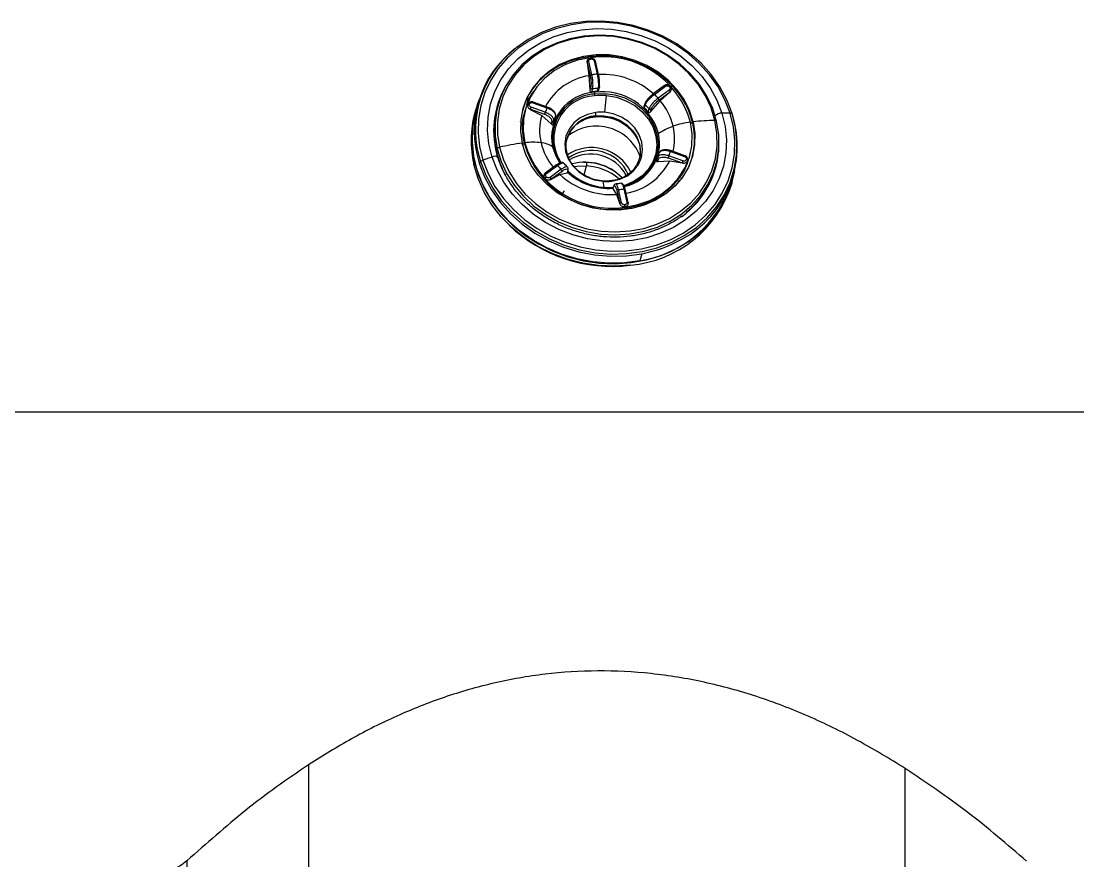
# Model space of a CAD drawing. Extents: x 943 to 1030, y 781 to 934.
# Drawn here: x 1001.1 to 1009.03, y 846.51 to 852.81 of the extents above; entities that cross this region are included whole.
import ezdxf

# ---------------------------------------------------------------- set-up
doc = ezdxf.new("R2010")
doc.units = 0
doc.header["$MEASUREMENT"] = 0
doc.layers.add('1', color=4, linetype='Continuous')

# ---------------------------------------------------------------- blocks, each defined once
blk = doc.blocks.new('AIRA')
at = {"layer": '1', "color": 3, "linetype": 'Continuous', "lineweight": 25}
for p, q in [((62.0126, 49.3172), (62.0125, 49.3173)), ((62.1721, 49.343), (62.1726, 49.3373)), ((62.1727, 49.3377), (62.1721, 49.343)), ((62.1726, 49.3373), (62.1727, 49.3377)), ((62.1726, 49.3373), (62.1872, 49.2391)), ((62.1727, 49.3377), (62.1958, 49.2386)), ((62.2087, 49.2454), (62.1857, 49.3445)), ((62.1998, 49.3706), (62.1978, 49.3703)), ((62.2008, 49.3641), (62.2028, 49.3644)), ((62.2259, 49.3495), (62.2489, 49.2504)), ((62.2341, 49.3508), (62.2358, 49.3456)), ((62.2589, 49.2475), (62.2358, 49.3467)), ((62.1872, 49.239), (62.1939, 49.1325)), ((62.7535, 49.1641), (62.6698, 49.1026)), ((62.6784, 49.0986), (62.762, 49.1601)), ((62.7527, 49.1629), (62.7576, 49.1658)), ((62.7896, 49.157), (62.7909, 49.1556)), ((62.798, 49.1582), (62.7966, 49.1596)), ((62.199, 49.1483), (62.1939, 49.1325)), ((62.2135, 49.1393), (62.2059, 49.116)), ((62.2507, 49.1216), (62.2558, 49.1446)), ((62.2615, 49.1347), (62.2655, 49.1529)), ((62.3052, 48.964), (62.3188, 49.0894)), ((62.7894, 49.1312), (62.7057, 49.0697)), ((62.7121, 49.0561), (62.7957, 49.1176)), ((62.7216, 49.0502), (62.7956, 49.1172)), ((62.7956, 49.1172), (62.7998, 49.1212)), ((62.7957, 49.1176), (62.7956, 49.1172)), ((62.7998, 49.1212), (62.7957, 49.1176)), ((61.354, 49.0295), (61.3394, 48.9767)), ((61.5117, 49.0417), (61.5052, 49.0211)), ((61.7146, 48.9996), (61.7117, 48.9905)), ((61.7221, 49.0232), (61.7304, 49.0567)), ((61.7278, 49.0239), (61.7284, 49.0256)), ((61.7399, 49.0246), (61.7406, 49.0262)), ((61.8591, 48.9642), (61.7524, 49.0019)), ((61.7615, 49.0416), (61.7674, 49.0401)), ((61.7652, 49.0358), (61.8719, 48.9981)), ((61.8743, 49.0037), (61.7676, 49.0414)), ((62.606, 49.0288), (62.6006, 49.0125)), ((62.6091, 49.0198), (62.6019, 48.9975)), ((62.6512, 48.9709), (62.7216, 49.0502)), ((61.3356, 48.9777), (61.3307, 48.9601)), ((61.7418, 48.9893), (61.7472, 48.9864)), ((61.7473, 48.9868), (61.7418, 48.9893)), ((61.7472, 48.9864), (61.7473, 48.9868)), ((61.7472, 48.9864), (61.8329, 48.9394)), ((61.7473, 48.9868), (61.854, 48.9491)), ((61.8329, 48.9394), (61.9034, 48.8776)), ((61.9304, 48.9138), (61.9364, 48.9359)), ((62.1756, 48.9194), (62.2341, 48.9328)), ((62.6324, 48.9653), (62.638, 48.9893)), ((62.6512, 48.9709), (62.655, 48.9872)), ((61.908, 48.894), (61.9034, 48.8776)), ((61.9229, 48.9001), (61.9162, 48.8759)), ((62.9685, 48.8928), (62.966, 48.8836)), ((61.4995, 48.691), (61.493, 48.6701)), ((62.6939, 48.6011), (62.7008, 48.6253)), ((62.7066, 48.6329), (62.7008, 48.6253)), ((62.7034, 48.5949), (62.7081, 48.6113)), ((62.7805, 48.6218), (62.8872, 48.5841)), ((62.8923, 48.5991), (62.7856, 48.6368)), ((62.7984, 48.6707), (62.9051, 48.633)), ((62.9075, 48.6386), (62.8008, 48.6763)), ((62.9073, 48.6373), (62.9128, 48.6348)), ((62.9176, 48.6103), (62.9169, 48.6087)), ((62.9273, 48.6019), (62.9266, 48.6003)), ((62.9471, 48.6491), (62.9493, 48.6584)), ((63.1599, 48.6727), (63.1585, 48.6676)), ((61.3238, 48.5719), (61.3289, 48.5904)), ((61.9432, 48.5691), (61.8596, 48.5077)), ((61.8681, 48.5037), (61.9518, 48.5651)), ((61.9792, 48.5362), (61.8955, 48.4748)), ((61.9018, 48.4612), (61.9855, 48.5226)), ((62.0275, 48.5265), (62.0238, 48.5102)), ((62.0262, 48.5113), (62.031, 48.5319)), ((62.1471, 48.5894), (62.1721, 48.5884)), ((62.1506, 48.4938), (62.1694, 48.5618)), ((62.7034, 48.5949), (62.7928, 48.6003)), ((62.7928, 48.6003), (62.8871, 48.5837)), ((62.8872, 48.5841), (62.8871, 48.5837)), ((62.8871, 48.5837), (62.893, 48.5825)), ((62.893, 48.5825), (62.8872, 48.5841)), ((62.9446, 48.5798), (62.9419, 48.5709)), ((63.14, 48.5694), (63.145, 48.5903)), ((61.8547, 48.5029), (61.8588, 48.5066)), ((61.8581, 48.467), (61.8567, 48.4685)), ((61.8679, 48.4779), (61.8666, 48.4793)), ((61.9018, 48.4612), (61.897, 48.4583)), ((61.897, 48.4583), (61.9017, 48.4608)), ((61.9017, 48.4608), (61.9688, 48.4975)), ((61.9017, 48.4608), (61.9018, 48.4612)), ((61.9688, 48.4975), (62.0238, 48.5102)), ((62.2902, 48.4463), (62.2989, 48.4011)), ((62.8874, 48.4655), (62.8819, 48.4687)), ((62.8892, 48.4681), (62.8838, 48.4713)), ((63.2582, 48.4266), (63.2633, 48.445)), ((63.2596, 48.4461), (63.2742, 48.4989)), ((62.0009, 48.3751), (61.9781, 48.3418)), ((62.3719, 48.4094), (62.3657, 48.3906)), ((62.3665, 48.3891), (62.3717, 48.4049)), ((62.3665, 48.3891), (62.3943, 48.3472)), ((62.3957, 48.3777), (62.4187, 48.2786)), ((62.4316, 48.2854), (62.4086, 48.3845)), ((62.4488, 48.3895), (62.4718, 48.2904)), ((62.4818, 48.2875), (62.4588, 48.3867)), ((62.3943, 48.3472), (62.4186, 48.2782)), ((62.4818, 48.2864), (62.4825, 48.2811)), ((62.4187, 48.2786), (62.4186, 48.2782)), ((62.4186, 48.2782), (62.4205, 48.2733)), ((62.4205, 48.2733), (62.4187, 48.2786)), ((62.4567, 48.2708), (62.4548, 48.2705)), ((62.4578, 48.252), (62.4553, 48.2426)), ((62.4578, 48.2561), (62.4559, 48.2558)), ((62.5843, 47.9029), (62.5697, 47.8501))]:
    blk.add_line(p, q, dxfattribs=at)
at = {"layer": '1', "color": 3, "linetype": 'Continuous', "lineweight": 25, "flags": 128}
for points in [[(63.2458, 48.9586), (63.2073, 49.0586), (63.1558, 49.1545), (63.0921, 49.2451), (63.0171, 49.3288), (62.9319, 49.4046), (62.8378, 49.4713), (62.7362, 49.5279), (62.6284, 49.5737), (62.5161, 49.6078), (62.401, 49.63), (62.2846, 49.6397), (62.1688, 49.6369), (62.0551, 49.6217), (61.9453, 49.5942), (61.8409, 49.5548), (61.7435, 49.5042), (61.6545, 49.443), (61.5752, 49.3721), (61.5067, 49.2927), (61.45, 49.2058), (61.406, 49.1127), (61.3754, 49.0147), (61.3585, 48.9134), (61.3556, 48.8101), (61.3667, 48.7064), (61.3917, 48.6038)], [(63.2607, 48.955), (63.2214, 49.0568), (63.169, 49.1545), (63.1041, 49.2466), (63.0278, 49.3319), (62.9411, 49.4091), (62.8453, 49.4769), (62.7418, 49.5346), (62.6321, 49.5811), (62.5178, 49.6159), (62.4006, 49.6385), (62.2821, 49.6484), (62.1642, 49.6456), (62.0485, 49.63), (61.9367, 49.602), (61.8304, 49.562), (61.7313, 49.5104), (61.6406, 49.4481), (61.5749, 49.3909)], [(61.4599, 48.6281), (61.436, 48.7274), (61.426, 48.8277), (61.4302, 48.9275), (61.4484, 49.0251), (61.4804, 49.1191), (61.5257, 49.2079), (61.5836, 49.2902), (61.6531, 49.3647), (61.7331, 49.4301), (61.8224, 49.4855), (61.9196, 49.53), (62.0232, 49.5628), (62.1315, 49.5835), (62.2427, 49.5918), (62.3553, 49.5874), (62.4673, 49.5706), (62.577, 49.5414), (62.6827, 49.5005), (62.7827, 49.4484), (62.8754, 49.386), (62.9594, 49.3142), (63.0334, 49.2342), (63.0961, 49.1472), (63.1467, 49.0547), (63.1842, 48.958)], [(63.1448, 48.8961), (63.1153, 48.9921), (63.0722, 49.0847), (63.0163, 49.1723), (62.9485, 49.2534), (62.8699, 49.3267), (62.782, 49.3908), (62.6863, 49.4447), (62.5843, 49.4875), (62.4778, 49.5184), (62.3686, 49.5369), (62.2587, 49.5426), (62.1498, 49.5356), (62.0439, 49.5159), (61.9428, 49.4838), (61.8481, 49.4399), (61.7616, 49.3849), (61.6846, 49.3198), (61.6186, 49.2457), (61.5646, 49.1639), (61.5235, 49.0757), (61.4962, 48.9827), (61.4829, 48.8865), (61.484, 48.7887), (61.4995, 48.691)], [(63.1325, 48.9031), (63.1035, 48.9974), (63.0612, 49.0883), (63.0063, 49.1743), (62.9397, 49.254), (62.8625, 49.3259), (62.7762, 49.3889), (62.6822, 49.4418), (62.582, 49.4838), (62.4774, 49.5142), (62.3702, 49.5324), (62.2623, 49.538), (62.1554, 49.5311), (62.0513, 49.5117), (61.952, 49.4802), (61.8591, 49.4371), (61.7741, 49.3831), (61.6985, 49.3192), (61.6336, 49.2464), (61.5806, 49.1661), (61.5403, 49.0795), (61.5134, 48.9882), (61.5004, 48.8937), (61.5015, 48.7976), (61.5167, 48.7016)], [(62.9685, 48.8928), (62.9414, 48.9781), (62.9005, 49.0597), (62.8468, 49.1358), (62.7815, 49.2046), (62.7061, 49.2647), (62.6222, 49.3148), (62.5317, 49.3536), (62.4367, 49.3803), (62.3392, 49.3944), (62.2415, 49.3954), (62.1457, 49.3835), (62.0539, 49.3588), (61.9683, 49.3219), (61.8907, 49.2736), (61.8228, 49.2151), (61.7662, 49.1475), (61.7222, 49.0725), (61.6917, 48.9917), (61.6754, 48.9069), (61.6736, 48.82), (61.6865, 48.7329)], [(62.1972, 49.374), (62.1016, 49.3549), (62.0114, 49.3225), (61.9291, 49.2776), (61.8566, 49.2212), (61.7956, 49.1548), (61.7478, 49.08), (61.7142, 48.9986), (61.6958, 48.9126), (61.6929, 48.8241), (61.7056, 48.7354)], [(61.7703, 49.1188), (61.7703, 49.119), (61.7703, 49.1196)], [(62.443, 48.4084), (62.4661, 48.415), (62.5345, 48.4441), (62.5943, 48.4849), (62.6431, 48.5359), (62.6792, 48.5952), (62.7011, 48.6604), (62.7079, 48.7291), (62.6995, 48.7985), (62.6761, 48.8661), (62.6386, 48.9292), (62.5886, 48.9855), (62.5278, 49.0327), (62.4586, 49.069), (62.3838, 49.093), (62.3061, 49.1039), (62.2285, 49.1012)], [(62.3188, 49.0894), (62.3933, 49.0766), (62.4647, 49.0514), (62.5302, 49.0148), (62.5874, 48.968), (62.6342, 48.9129), (62.6688, 48.8515), (62.6899, 48.7861), (62.6966, 48.7191), (62.6889, 48.6532), (62.6669, 48.5907), (62.6314, 48.534), (62.5839, 48.4852), (62.526, 48.4462), (62.46, 48.4184), (62.4409, 48.4129)], [(61.7221, 49.0232), (61.7227, 49.024), (61.723, 49.0244)], [(61.8743, 49.0036), (61.8743, 49.0036), (61.8743, 49.0037), (61.874, 49.0033), (61.8737, 49.0025), (61.8732, 49.0013), (61.8726, 48.9998), (61.8719, 48.9981)], [(62.5697, 47.8501), (62.4532, 47.8345), (62.3345, 47.8317), (62.2152, 47.8416), (62.0972, 47.8643), (61.9822, 47.8993), (61.8717, 47.9462), (61.7675, 48.0042), (61.6711, 48.0726), (61.5838, 48.1502), (61.507, 48.2361), (61.4417, 48.3288), (61.389, 48.4272), (61.3495, 48.5297), (61.3238, 48.6348), (61.3124, 48.7411), (61.3154, 48.8469), (61.3327, 48.9508), (61.3394, 48.9767)], [(61.3731, 48.5939), (61.4124, 48.492), (61.4648, 48.3943), (61.5296, 48.3022), (61.606, 48.2169), (61.6927, 48.1398), (61.7885, 48.0719), (61.892, 48.0142), (62.0017, 47.9677), (62.116, 47.9329), (62.2332, 47.9104), (62.3516, 47.9004), (62.4696, 47.9033), (62.5853, 47.9188), (62.6971, 47.9468), (62.8033, 47.9869), (62.9025, 48.0384), (62.9931, 48.1007), (63.0739, 48.1728), (63.1436, 48.2537), (63.2013, 48.3422), (63.2461, 48.437), (63.2773, 48.5367), (63.2945, 48.6398), (63.2975, 48.745), (63.2861, 48.8505), (63.2607, 48.955)], [(61.3917, 48.6038), (61.4302, 48.5038), (61.4817, 48.4079), (61.5454, 48.3173), (61.6204, 48.2336), (61.7056, 48.1578), (61.7997, 48.0911), (61.9014, 48.0345), (62.0091, 47.9887), (62.1214, 47.9546), (62.2365, 47.9324), (62.3529, 47.9227), (62.4687, 47.9255), (62.5824, 47.9407), (62.6922, 47.9682), (62.7966, 48.0076), (62.894, 48.0582), (62.983, 48.1194), (63.0624, 48.1903), (63.1309, 48.2697), (63.1875, 48.3566), (63.2315, 48.4497), (63.2622, 48.5477), (63.2791, 48.649), (63.282, 48.7523), (63.2708, 48.856), (63.2458, 48.9586)], [(63.1842, 48.958), (63.2081, 48.8588), (63.2181, 48.7585), (63.2139, 48.6587), (63.1957, 48.5611), (63.1637, 48.4671), (63.1184, 48.3782), (63.0605, 48.2959), (62.991, 48.2215), (62.911, 48.1561), (62.8217, 48.1007), (62.7244, 48.0562), (62.6209, 48.0233), (62.5126, 48.0026), (62.4013, 47.9944), (62.2888, 47.9987), (62.1768, 48.0156), (62.0671, 48.0447), (61.9614, 48.0857), (61.8614, 48.1378), (61.7687, 48.2002), (61.6847, 48.272), (61.6107, 48.352), (61.548, 48.4389), (61.4974, 48.5315), (61.4599, 48.6281)], [(62.2379, 48.9627), (62.176, 48.9484), (62.1202, 48.9219), (62.0732, 48.8847), (62.0375, 48.8384), (62.0147, 48.7856), (62.006, 48.7287), (62.0119, 48.6706), (62.0321, 48.6143), (62.0654, 48.5625), (62.1104, 48.5178), (62.1647, 48.4824), (62.2257, 48.4582), (62.2902, 48.4463)], [(62.125, 48.8962), (62.1743, 48.919), (62.1756, 48.9194)], [(62.2368, 48.9373), (62.2989, 48.9387), (62.3608, 48.9277), (62.4193, 48.9048), (62.4715, 48.8713), (62.5148, 48.8287), (62.547, 48.7792), (62.5666, 48.7253), (62.5724, 48.6698), (62.5659, 48.6211)], [(62.3575, 48.4476), (62.4194, 48.4619), (62.4752, 48.4884), (62.5222, 48.5256), (62.558, 48.5719), (62.5807, 48.6247), (62.5894, 48.6816), (62.5835, 48.7397), (62.5634, 48.796), (62.53, 48.8478), (62.485, 48.8925), (62.4307, 48.9278), (62.3697, 48.9521), (62.3052, 48.964)], [(61.4995, 48.691), (61.529, 48.595), (61.5721, 48.5024), (61.628, 48.4148), (61.6959, 48.3337), (61.7744, 48.2604), (61.8623, 48.1963), (61.958, 48.1424), (62.06, 48.0996), (62.1665, 48.0687), (62.2757, 48.0502), (62.3856, 48.0445), (62.4945, 48.0515), (62.6004, 48.0712), (62.7015, 48.1033), (62.7962, 48.1472), (62.8827, 48.2022), (62.9597, 48.2673), (63.0257, 48.3414), (63.0797, 48.4232), (63.1208, 48.5114), (63.1482, 48.6044), (63.1614, 48.7006), (63.1603, 48.7984), (63.1448, 48.8961)], [(61.5167, 48.7016), (61.5457, 48.6074), (61.588, 48.5164), (61.6429, 48.4304), (61.7095, 48.3507), (61.7866, 48.2788), (61.873, 48.2158), (61.967, 48.1629), (62.0672, 48.1209), (62.1718, 48.0905), (62.2789, 48.0724), (62.3869, 48.0667), (62.4938, 48.0736), (62.5978, 48.093), (62.6972, 48.1245), (62.7901, 48.1676), (62.8751, 48.2216), (62.9507, 48.2855), (63.0155, 48.3583), (63.0686, 48.4387), (63.1089, 48.5252), (63.1358, 48.6166), (63.1488, 48.7111), (63.1477, 48.8071), (63.1325, 48.9031)], [(62.9685, 48.8928), (62.9814, 48.8057), (62.9796, 48.7188), (62.9633, 48.634), (62.9328, 48.5532), (62.8887, 48.4782), (62.8321, 48.4106), (62.7643, 48.3521), (62.6867, 48.3038), (62.601, 48.2669), (62.5093, 48.2422), (62.4135, 48.2303), (62.3158, 48.2314), (62.2183, 48.2454), (62.1233, 48.2721), (62.0328, 48.311), (61.9489, 48.361), (61.8735, 48.4211), (61.8082, 48.49), (61.7545, 48.566), (61.7136, 48.6476), (61.6865, 48.7329)], [(62.4578, 48.252), (62.5535, 48.271), (62.6436, 48.3034), (62.7259, 48.3483), (62.7985, 48.4047), (62.8594, 48.4711), (62.9072, 48.546), (62.9408, 48.6274), (62.9593, 48.7134), (62.9622, 48.8018), (62.9494, 48.8905)], [(61.9136, 48.7056), (61.9375, 48.6365), (61.9686, 48.5822)], [(63.138, 48.5458), (63.1452, 48.5742), (63.1599, 48.6727)], [(62.4976, 47.8175), (62.3792, 47.8093), (62.2595, 47.814), (62.1403, 47.8315), (62.0233, 47.8616), (61.9103, 47.9037), (61.8029, 47.9574), (61.7027, 48.0218), (61.6111, 48.0961), (61.5295, 48.179), (61.459, 48.2694), (61.4007, 48.3659), (61.3554, 48.4673), (61.3238, 48.5719)], [(61.3289, 48.5904), (61.3605, 48.4857), (61.4058, 48.3844), (61.4641, 48.2878), (61.5345, 48.1974), (61.6162, 48.1145), (61.7078, 48.0403), (61.808, 47.9759), (61.9154, 47.9222), (62.0284, 47.88), (62.1454, 47.8499), (62.2646, 47.8324), (62.3843, 47.8277), (62.5027, 47.8359), (62.6182, 47.8569), (62.7291, 47.8903), (62.8337, 47.9358), (62.9305, 47.9925), (63.0181, 48.0597), (63.0952, 48.1364), (63.1607, 48.2214), (63.2137, 48.3137), (63.2533, 48.4117), (63.279, 48.5141), (63.2809, 48.5251)], [(61.364, 48.5825), (61.4035, 48.48), (61.4563, 48.3816), (61.5216, 48.2889), (61.5984, 48.203), (61.6857, 48.1254), (61.7821, 48.057), (61.8863, 47.999), (61.9968, 47.9521), (62.1118, 47.9171), (62.2298, 47.8944), (62.349, 47.8844), (62.4678, 47.8873), (62.5843, 47.9029)], [(62.0788, 48.558), (62.097, 48.5604), (62.1694, 48.5618)], [(62.9406, 48.5703), (62.9374, 48.558), (62.9366, 48.5551)], [(62.4581, 48.3879), (62.4584, 48.3875), (62.4588, 48.3867)]]:
    blk.add_lwpolyline(points, dxfattribs=at)
at = {"layer": '1', "color": 3, "linetype": 'Continuous', "lineweight": 25}
for centre, radius, start, end in [((62.11, 48.821), 0.7832, 127.44847, 197.7337), ((62.109, 48.8316), 0.7733, 133.67738, 197.90582), ((62.186, 49.3282), 0.0163, 91.07667, 144.42183), ((62.2963, 48.7012), 0.68, 16.16619, 98.37743), ((62.1971, 49.3657), 0.00403, 336.31582, 88.89803), ((62.1941, 49.364), 0.00862, 2.2451, 49.27759), ((62.2291, 49.3418), 0.00832, 35.44101, 112.61927), ((62.2587, 48.7912), 0.4535, 99.06888, 151.36592), ((62.209, 49.2291), 0.0163, 91.07613, 144.4234), ((62.2939, 48.7257), 0.5266, 94.90382, 99.3118), ((62.2522, 49.2441), 0.00707, 19.03367, 117.7113), ((62.2886, 48.6733), 0.575, 48.37907, 92.96317), ((62.1374, 48.825), 0.6655, 149.5146, 197.94093), ((62.7547, 49.1554), 0.0087, 32.17535, 97.58883), ((62.795, 49.1531), 0.0067, 76.15257, 144.3446), ((62.7953, 49.1537), 0.00477, 51.3466, 155.92044), ((62.1259, 48.8253), 0.6547, 151.08037, 164.54065), ((62.1832, 48.8005), 0.5218, 142.29989, 148.73857), ((62.2484, 48.7732), 0.3415, 93.38708, 191.42165), ((62.2469, 48.77), 0.3317, 93.18037, 213.19218), ((62.2474, 48.7647), 0.3235, 93.20107, 214.12312), ((62.2829, 48.6804), 0.4423, 94.18068, 100.03493), ((62.2893, 48.7036), 0.4423, 94.34045, 99.87495), ((62.2911, 48.6829), 0.4358, 16.24628, 98.29735), ((62.6534, 49.1188), 0.4252, 180.62802, 182.37266), ((62.7161, 49.1214), 0.488, 182.3662, 183.95785), ((62.2822, 48.6601), 0.4308, 85.13126, 97.05338), ((62.6727, 49.0968), 0.00593, 17.87365, 127.98655), ((62.3295, 48.7405), 0.5, 41.1882, 45.75142), ((62.7766, 49.117), 0.0191, 1.76857, 48.02524), ((62.0859, 48.7708), 0.7782, 158.4956, 193.40925), ((62.1379, 48.8233), 0.6628, 162.63442, 193.36206), ((61.7344, 49.0142), 0.0117, 61.76634, 124.39593), ((61.735, 49.0159), 0.0117, 61.76634, 124.39593), ((61.7353, 49.0535), 0.00583, 68.33094, 146.49247), ((61.7435, 49.0721), 0.0064, 187.17167, 246.31955), ((61.9629, 48.9216), 0.2253, 159.12521, 163.16984), ((61.7924, 49.0275), 0.0284, 150.59814, 162.94166), ((62.2181, 48.848), 0.3773, 156.55517, 162.06077), ((62.3128, 48.6928), 0.42, 40.43963, 46.49999), ((62.3192, 48.716), 0.42, 40.60501, 46.33439), ((62.693, 49.0555), 0.0191, 1.76716, 48.02571), ((62.3688, 48.7511), 0.4625, 13.48143, 40.29934), ((62.0863, 48.7526), 0.7836, 164.70087, 193.32767), ((62.2169, 48.8275), 0.4, 163.75603, 193.32242), ((62.0696, 48.8839), 0.2253, 159.12518, 163.16995), ((62.2256, 48.8062), 0.317, 155.85174, 162.76394), ((62.2558, 48.6948), 0.2432, 94.47481, 164.06042), ((62.2657, 48.6168), 0.3127, 84.73972, 113.14718), ((62.2304, 48.9381), 0.00648, 304.97415, 352.77958), ((62.2725, 48.6221), 0.3131, 85.13126, 97.05338), ((62.1524, 48.9537), 0.086, 348.98394, 6.00468), ((62.2777, 48.6411), 0.3241, 85.13126, 97.05338), ((62.3106, 48.9201), 0.018, 129.44046, 153.46826), ((62.2714, 48.6062), 0.3228, 29.13697, 85.91604), ((62.2743, 48.6196), 0.3154, 40.94545, 85.48757), ((62.5112, 48.708), 0.7896, 298.21481, 17.54015), ((63.1848, 48.8846), 0.0734, 90.46705, 133.90238), ((63.2261, 47.7036), 1.2551, 89.09754, 91.91078), ((63.247, 48.9309), 0.0277, 60.38744, 92.37465), ((63.2566, 48.9483), 0.00785, 343.13536, 58.85104), ((62.2192, 48.7831), 0.317, 155.65227, 162.96367), ((62.2438, 48.5112), 0.3489, 18.86653, 127.87996), ((62.9741, 48.4083), 0.4767, 109.03542, 123.7135), ((62.4287, 48.7667), 0.4007, 346.09382, 13.30986), ((63.0343, 48.252), 0.6441, 97.57411, 109.57048), ((63.1627, 47.1031), 1.7913, 96.30369, 96.90724), ((62.462, 48.7643), 0.5179, 344.7123, 13.31624), ((63.1559, 47.2218), 1.6815, 90.7978, 96.39894), ((63.1358, 48.8945), 0.00923, 10.41981, 110.57936), ((62.3803, 48.7359), 0.3364, 282.09999, 11.82491), ((61.5193, 48.6782), 0.0236, 96.42666, 147.13653), ((61.955, 46.8007), 1.9508, 97.91128, 102.98376), ((61.9357, 46.9104), 1.8307, 97.3091, 97.90395), ((62.3562, 48.9157), 0.6804, 196.16619, 278.37743), ((61.7665, 48.2587), 0.4806, 82.67964, 97.27684), ((62.3587, 48.9248), 0.68, 196.1662, 278.37743), ((61.8071, 48.537), 0.1994, 57.70395, 84.06559), ((62.2763, 48.8428), 0.4613, 193.46451, 219.20093), ((62.2056, 48.3714), 0.3284, 26.13724, 123.35366), ((62.4879, 48.7292), 0.6746, 305.61303, 359.45575), ((61.4165, 48.5354), 0.0727, 109.91469, 126.58851), ((62.1083, 46.7003), 2.0339, 108.58966, 110.62863), ((61.4799, 48.5992), 0.0352, 46.30673, 124.72067), ((62.2124, 48.839), 0.739, 193.20797, 208.07327), ((62.2071, 48.3773), 0.3004, 23.81264, 125.1772), ((62.1989, 48.3472), 0.3036, 28.11965, 121.29507), ((62.4115, 48.755), 0.317, 335.85173, 342.76394), ((62.9961, 48.5565), 0.2253, 159.12517, 163.16996), ((62.4394, 48.7869), 0.3773, 336.55517, 342.06077), ((62.8255, 48.6624), 0.0284, 150.598, 162.9418), ((62.9322, 48.6247), 0.0284, 150.59814, 162.94166), ((62.914, 48.5955), 0.0135, 20.7419, 77.50473), ((62.9146, 48.5972), 0.0135, 20.7419, 77.50473), ((61.3866, 48.5738), 0.0242, 123.88946, 158.97006), ((61.9444, 48.5605), 0.0087, 32.17502, 97.58916), ((62.328, 48.8944), 0.5, 221.1882, 225.75142), ((61.9664, 48.522), 0.0191, 1.76723, 48.02569), ((62.3329, 48.8345), 0.4347, 225.43186, 265.50937), ((62.1604, 48.208), 0.3816, 43.98015, 104.91365), ((62.0439, 48.5879), 0.1282, 348.28649, 0.23327), ((62.1419, 48.1414), 0.4214, 50.38006, 86.25486), ((62.1419, 48.1414), 0.448, 59.74986, 86.13967), ((62.389, 48.8008), 0.4508, 279.80865, 333.59061), ((63.1028, 48.5188), 0.2253, 159.12521, 163.16984), ((62.4869, 48.7286), 0.6722, 309.75466, 346.29555), ((61.8861, 48.4517), 0.0338, 125.26675, 150.23555), ((61.8874, 48.4503), 0.0338, 125.26675, 150.23555), ((61.8624, 48.5019), 0.00593, 17.87533, 127.98278), ((61.8827, 48.4606), 0.0191, 1.76857, 48.02524), ((62.3576, 48.9205), 0.5745, 227.41197, 273.66707), ((62.3383, 48.8517), 0.4589, 226.71998, 273.5734), ((62.3363, 48.8441), 0.4488, 226.11629, 274.08309), ((62.3177, 48.7692), 0.3241, 265.13126, 277.05338), ((62.3538, 48.4459), 0.00406, 23.47905, 85.24401), ((62.4371, 48.7009), 0.861, 278.85792, 342.78929), ((62.3355, 48.8329), 0.4333, 265.152, 274.5493), ((62.4089, 48.3682), 0.0163, 91.07609, 144.4235), ((62.3636, 48.9092), 0.5266, 274.90382, 279.3118), ((62.4516, 48.3783), 0.0116, 55.87274, 103.91873), ((62.4259, 48.6865), 0.8719, 274.71685, 342.65868), ((62.4319, 48.2691), 0.0163, 91.07667, 144.42183), ((62.4751, 48.2841), 0.00707, 19.03719, 117.70981), ((62.4105, 48.2598), 0.0455, 355.01658, 13.63588), ((62.4125, 48.26), 0.0455, 355.01658, 13.63588), ((62.3583, 48.9224), 1.1147, 226.27651, 277.02677), ((62.4035, 48.8666), 0.9804, 280.62335, 299.37976), ((62.496, 47.8171), 0.00169, 216.73251, 15.78765)]:
    blk.add_arc(centre, radius, start, end, dxfattribs=at)
for points, knots in [([(62.1907, 49.3819), (62.1492, 49.3745), (62.0663, 49.3597), (61.9533, 49.3102), (61.854, 49.2429), (61.7737, 49.1581), (61.7169, 49.069), (61.6985, 49.0058), (61.6906, 48.9788)], [0, 0, 0, 0, 0.174171, 0.348343, 0.522514, 0.696686, 0.870857, 1, 1, 1, 1]), ([(62.1972, 49.3698), (62.1938, 49.369), (62.1869, 49.3675), (62.1788, 49.3612), (62.1733, 49.3529), (62.1725, 49.3463), (62.1721, 49.343)], [0, 0, 0, 0, 0.247558, 0.500834, 0.753648, 1, 1, 1, 1]), ([(62.1857, 49.3445), (62.1855, 49.3471), (62.185, 49.3522), (62.1888, 49.3585), (62.1943, 49.3627), (62.1986, 49.3637), (62.2008, 49.3641)], [0, 0, 0, 0, 0.279486, 0.559002, 0.779415, 1, 1, 1, 1]), ([(62.234, 49.3508), (62.2324, 49.3538), (62.229, 49.3599), (62.2202, 49.3664), (62.2098, 49.3703), (62.2027, 49.3701), (62.1991, 49.37)], [0, 0, 0, 0, 0.246603, 0.499388, 0.752586, 1, 1, 1, 1]), ([(62.2352, 49.3476), (62.2347, 49.3494), (62.2337, 49.3529), (62.2297, 49.3593), (62.2227, 49.3658), (62.2136, 49.3697), (62.2059, 49.3709), (62.2021, 49.3706), (62.2001, 49.3705)], [0, 0, 0, 0, 0.129695, 0.255973, 0.502965, 0.748547, 0.872996, 1, 1, 1, 1]), ([(62.2028, 49.3644), (62.2056, 49.3644), (62.2114, 49.3644), (62.2188, 49.3606), (62.2238, 49.3554), (62.2252, 49.3515), (62.2259, 49.3495)], [0, 0, 0, 0, 0.279658, 0.559227, 0.779582, 1, 1, 1, 1]), ([(62.1958, 49.2386), (62.1974, 49.2304), (62.2006, 49.2141), (62.2028, 49.1874), (62.2025, 49.1634), (62.2002, 49.1533), (62.199, 49.1483)], [0, 0, 0, 0, 0.249775, 0.50014, 0.75045, 1, 1, 1, 1]), ([(62.2135, 49.1393), (62.2148, 49.1453), (62.2176, 49.1571), (62.2175, 49.1853), (62.2146, 49.2166), (62.2107, 49.2358), (62.2087, 49.2454)], [0, 0, 0, 0, 0.249978, 0.499965, 0.74997, 1, 1, 1, 1]), ([(62.2489, 49.2504), (62.2508, 49.2408), (62.2547, 49.2216), (62.2576, 49.1903), (62.2582, 49.1622), (62.2566, 49.1505), (62.2558, 49.1446)], [0, 0, 0, 0, 0.25003, 0.500035, 0.750022, 1, 1, 1, 1]), ([(62.2655, 49.1566), (62.2663, 49.1616), (62.2677, 49.1715), (62.2668, 49.1954), (62.2639, 49.222), (62.2605, 49.2383), (62.2589, 49.2464)], [0, 0, 0, 0, 0.249816, 0.500222, 0.750495, 1, 1, 1, 1]), ([(62.2655, 49.1566), (62.2656, 49.1559), (62.2658, 49.1545), (62.2654, 49.1518), (62.2637, 49.1486), (62.2609, 49.1462), (62.2581, 49.145), (62.2566, 49.1447), (62.2558, 49.1446)], [0, 0, 0, 0, 0.124722, 0.249344, 0.5, 0.750656, 0.875278, 1, 1, 1, 1]), ([(62.7962, 49.1599), (62.7948, 49.1612), (62.7921, 49.1638), (62.7854, 49.1676), (62.776, 49.1703), (62.7663, 49.1698), (62.7592, 49.1674), (62.7561, 49.1655), (62.7545, 49.1645)], [0, 0, 0, 0, 0.127721, 0.252678, 0.498683, 0.745319, 0.871088, 1, 1, 1, 1]), ([(62.7969, 49.1588), (62.7943, 49.1611), (62.789, 49.1657), (62.7784, 49.1691), (62.7674, 49.1696), (62.7608, 49.167), (62.7576, 49.1658)], [0, 0, 0, 0, 0.247558, 0.500834, 0.753648, 1, 1, 1, 1]), ([(62.762, 49.1601), (62.7644, 49.1614), (62.7692, 49.164), (62.7774, 49.1638), (62.7846, 49.1614), (62.7879, 49.1585), (62.7896, 49.157)], [0, 0, 0, 0, 0.2794856, 0.5590017, 0.7794153, 1, 1, 1, 1]), ([(62.7909, 49.1556), (62.7926, 49.1534), (62.7958, 49.149), (62.7962, 49.1416), (62.794, 49.1354), (62.7909, 49.1326), (62.7894, 49.1312)], [0, 0, 0, 0, 0.279658, 0.559227, 0.779582, 1, 1, 1, 1]), ([(62.7998, 49.1212), (62.8016, 49.124), (62.8054, 49.1296), (62.8066, 49.1394), (62.8046, 49.1492), (62.8004, 49.1547), (62.7983, 49.1574)], [0, 0, 0, 0, 0.246603, 0.499388, 0.752586, 1, 1, 1, 1]), ([(61.7752, 49.1178), (61.7751, 49.1181), (61.7747, 49.1188), (61.7746, 49.1193), (61.7745, 49.1196)], [0, 0, 0, 0, 0.412247, 1, 1, 1, 1]), ([(62.1939, 49.1325), (62.194, 49.1301), (62.1944, 49.1256), (62.1968, 49.1208), (62.1992, 49.1179), (62.2013, 49.1165), (62.2035, 49.1158), (62.2051, 49.1159), (62.2059, 49.116)], [0, 0, 0, 0, 0.298269, 0.57514, 0.701514, 0.809419, 0.905747, 1, 1, 1, 1]), ([(62.199, 49.1483), (62.1993, 49.1474), (62.1999, 49.1456), (62.2011, 49.1441), (62.2018, 49.1433)], [0, 0, 0, 0, 0.481432, 1, 1, 1, 1]), ([(62.2018, 49.1433), (62.2026, 49.1426), (62.2042, 49.1411), (62.2073, 49.1397), (62.2105, 49.1391), (62.2125, 49.1392), (62.2135, 49.1393)], [0, 0, 0, 0, 0.259419, 0.518943, 0.768457, 1, 1, 1, 1]), ([(62.2507, 49.1216), (62.2515, 49.1217), (62.2531, 49.1219), (62.2554, 49.1232), (62.2574, 49.1252), (62.2598, 49.1287), (62.262, 49.134), (62.262, 49.1386), (62.2621, 49.141)], [0, 0, 0, 0, 0.094222, 0.190488, 0.29829, 0.424515, 0.701616, 1, 1, 1, 1]), ([(62.6091, 49.0198), (62.6116, 49.0251), (62.6164, 49.0356), (62.6334, 49.0575), (62.655, 49.0802), (62.6706, 49.0925), (62.6784, 49.0986)], [0, 0, 0, 0, 0.249978, 0.499965, 0.74997, 1, 1, 1, 1]), ([(62.6691, 49.1015), (62.6624, 49.0963), (62.6492, 49.0859), (62.6305, 49.0669), (62.6158, 49.0485), (62.6117, 49.0395), (62.6097, 49.035)], [0, 0, 0, 0, 0.249775, 0.50014, 0.75045, 1, 1, 1, 1]), ([(61.7278, 49.0239), (61.727, 49.0208), (61.7255, 49.0147), (61.7279, 49.0049), (61.7333, 48.9959), (61.739, 48.9915), (61.7418, 48.9893)], [0, 0, 0, 0, 0.247675, 0.501043, 0.753791, 1, 1, 1, 1]), ([(61.7615, 49.0416), (61.758, 49.042), (61.751, 49.0429), (61.741, 49.0398), (61.7328, 49.034), (61.7298, 49.0283), (61.7284, 49.0256)], [0, 0, 0, 0, 0.24664, 0.499524, 0.752684, 1, 1, 1, 1]), ([(61.7678, 49.0412), (61.7659, 49.0418), (61.7622, 49.043), (61.7544, 49.0436), (61.7448, 49.0418), (61.7367, 49.0369), (61.7318, 49.0314), (61.7302, 49.0281), (61.7294, 49.0264)], [0, 0, 0, 0, 0.125673, 0.249179, 0.494102, 0.742001, 0.869196, 1, 1, 1, 1]), ([(61.7304, 49.0567), (61.7307, 49.0577), (61.7313, 49.0597), (61.7332, 49.0639), (61.7352, 49.068), (61.7365, 49.0702), (61.7371, 49.0713)], [0, 0, 0, 0, 0.268769, 0.552725, 0.779623, 1, 1, 1, 1]), ([(61.7524, 49.0019), (61.7498, 49.0031), (61.7446, 49.0057), (61.7401, 49.0121), (61.7385, 49.0187), (61.7395, 49.0226), (61.7399, 49.0246)], [0, 0, 0, 0, 0.279486, 0.559002, 0.779415, 1, 1, 1, 1]), ([(61.7406, 49.0262), (61.7418, 49.0285), (61.7443, 49.0329), (61.7513, 49.0365), (61.7586, 49.0375), (61.763, 49.0363), (61.7652, 49.0358)], [0, 0, 0, 0, 0.2796579, 0.5592269, 0.7795818, 1, 1, 1, 1]), ([(61.8719, 48.9981), (61.8815, 48.9941), (61.9006, 48.9861), (61.9228, 48.9689), (61.9367, 48.9508), (61.9365, 48.9409), (61.9364, 48.9359)], [0, 0, 0, 0, 0.2500296, 0.5000347, 0.750022, 1, 1, 1, 1]), ([(61.9372, 48.9405), (61.9375, 48.9432), (61.9381, 48.9485), (61.9341, 48.9603), (61.9229, 48.9754), (61.9046, 48.9892), (61.8874, 48.9985), (61.8782, 49.0021), (61.8735, 49.0039)], [0, 0, 0, 0, 0.131645, 0.25959, 0.50824, 0.752572, 0.875326, 1, 1, 1, 1]), ([(62.6006, 49.0125), (62.6, 49.0109), (62.5991, 49.0083), (62.5989, 49.0045), (62.5993, 49.0017), (62.6003, 48.9993), (62.6013, 48.9981), (62.6019, 48.9975)], [0, 0, 0, 0, 0.337424, 0.534508, 0.702788, 0.853012, 1, 1, 1, 1]), ([(62.6064, 49.0307), (62.6061, 49.0297), (62.6056, 49.0278), (62.606, 49.0248), (62.6072, 49.022), (62.6085, 49.0205), (62.6091, 49.0198)], [0, 0, 0, 0, 0.259419, 0.518943, 0.768457, 1, 1, 1, 1]), ([(62.6097, 49.035), (62.609, 49.0344), (62.6075, 49.0332), (62.6068, 49.0315), (62.6064, 49.0307)], [0, 0, 0, 0, 0.481432, 1, 1, 1, 1]), ([(62.7057, 49.0697), (62.698, 49.0636), (62.6824, 49.0513), (62.6608, 49.0287), (62.6441, 49.0064), (62.64, 48.995), (62.638, 48.9893)], [0, 0, 0, 0, 0.25003, 0.500035, 0.750022, 1, 1, 1, 1]), ([(62.655, 48.9872), (62.6567, 48.992), (62.6602, 49.0017), (62.6742, 49.0208), (62.6923, 49.0404), (62.7055, 49.0509), (62.7121, 49.0561)], [0, 0, 0, 0, 0.2498167, 0.5002219, 0.7504957, 1, 1, 1, 1]), ([(61.7027, 48.7262), (61.6968, 48.7632), (61.6849, 48.837), (61.6916, 48.9269), (61.7094, 48.9755), (61.7146, 48.9896)], [0, 0, 0, 0, 0.414944, 0.829889, 1, 1, 1, 1]), ([(61.854, 48.9491), (61.8621, 48.9457), (61.8784, 48.9389), (61.8971, 48.9239), (61.9087, 48.9079), (61.9082, 48.8987), (61.908, 48.894)], [0, 0, 0, 0, 0.249775, 0.50014, 0.75045, 1, 1, 1, 1]), ([(61.9229, 48.9001), (61.9232, 48.9056), (61.9238, 48.9166), (61.91, 48.935), (61.8878, 48.9522), (61.8687, 48.9602), (61.8591, 48.9642)], [0, 0, 0, 0, 0.249978, 0.499965, 0.74997, 1, 1, 1, 1]), ([(62.1267, 48.8954), (62.135, 48.9006), (62.1586, 48.9153), (62.1959, 48.9267), (62.2243, 48.9312), (62.2337, 48.9327)], [0, 0, 0, 0, 0.268057, 0.75706, 1, 1, 1, 1]), ([(62.6324, 48.9653), (62.633, 48.9647), (62.634, 48.9636), (62.6362, 48.9628), (62.6385, 48.9627), (62.6421, 48.9635), (62.6467, 48.9658), (62.6497, 48.9691), (62.6512, 48.9709)], [0, 0, 0, 0, 0.094221, 0.190485, 0.298283, 0.424504, 0.701611, 1, 1, 1, 1]), ([(62.655, 48.9872), (62.6544, 48.9868), (62.6531, 48.986), (62.6502, 48.9852), (62.6462, 48.9851), (62.6424, 48.9862), (62.6396, 48.9877), (62.6386, 48.9888), (62.638, 48.9893)], [0, 0, 0, 0, 0.1247216, 0.2493439, 0.5000001, 0.7506559, 0.8752779, 1, 1, 1, 1]), ([(61.6758, 48.8907), (61.6751, 48.8915), (61.6738, 48.8932), (61.6731, 48.8952), (61.6727, 48.8963)], [0, 0, 0, 0, 0.468269, 1, 1, 1, 1]), ([(61.9034, 48.8776), (61.9047, 48.8762), (61.9073, 48.8736), (61.9105, 48.8723), (61.9129, 48.8722), (61.9143, 48.8728), (61.9154, 48.874), (61.9159, 48.8753), (61.9162, 48.8759)], [0, 0, 0, 0, 0.298395, 0.575452, 0.701699, 0.809514, 0.905784, 1, 1, 1, 1]), ([(61.908, 48.894), (61.9089, 48.8938), (61.9109, 48.8932), (61.913, 48.8933), (61.914, 48.8934)], [0, 0, 0, 0, 0.4814387, 1, 1, 1, 1]), ([(61.914, 48.8934), (61.9151, 48.8936), (61.9172, 48.894), (61.9199, 48.8956), (61.9219, 48.8977), (61.9226, 48.8993), (61.9229, 48.9001)], [0, 0, 0, 0, 0.259419, 0.518943, 0.768457, 1, 1, 1, 1]), ([(62.0225, 48.7617), (62.0269, 48.7762), (62.0362, 48.8069), (62.0651, 48.8478), (62.0958, 48.8787), (62.1194, 48.8914), (62.1267, 48.8954)], [0, 0, 0, 0, 0.26796, 0.567336, 0.865272, 1, 1, 1, 1]), ([(62.4949, 48.8434), (62.5027, 48.8359), (62.524, 48.8154), (62.5483, 48.7754), (62.5675, 48.7262), (62.5734, 48.6757), (62.5723, 48.6398), (62.5659, 48.6226), (62.5653, 48.621)], [0, 0, 0, 0, 0.1216054, 0.3338464, 0.5468657, 0.761307, 0.9777016, 1, 1, 1, 1]), ([(62.3542, 48.45), (62.3446, 48.4491), (62.316, 48.4463), (62.267, 48.4497), (62.2096, 48.4638), (62.1558, 48.488), (62.1082, 48.521), (62.0688, 48.5613), (62.0393, 48.6071), (62.0204, 48.6565), (62.0144, 48.707), (62.0155, 48.7429), (62.0219, 48.7601), (62.0225, 48.7617)], [0, 0, 0, 0, 0.051945, 0.155778, 0.259631, 0.363348, 0.466974, 0.570591, 0.674346, 0.778482, 0.883313, 0.989099, 1, 1, 1, 1]), ([(62.7458, 48.6812), (62.7407, 48.6802), (62.7282, 48.678), (62.7217, 48.6715), (62.7178, 48.6676)], [0, 0, 0, 0, 0.4108405, 1, 1, 1, 1]), ([(62.8014, 48.676), (62.793, 48.6783), (62.7761, 48.6829), (62.7562, 48.684), (62.7478, 48.6817), (62.7458, 48.6812)], [0, 0, 0, 0, 0.435739, 0.871238, 1, 1, 1, 1]), ([(62.8006, 48.675), (62.7923, 48.6774), (62.7757, 48.6822), (62.757, 48.6834), (62.7501, 48.6811), (62.7485, 48.6805)], [0, 0, 0, 0, 0.433213, 0.867449, 1, 1, 1, 1]), ([(62.8825, 48.1859), (62.8751, 48.18), (62.8433, 48.1548), (62.7789, 48.119), (62.6904, 48.0796), (62.596, 48.0509), (62.4977, 48.0326), (62.3967, 48.0252), (62.2946, 48.0287), (62.1929, 48.0431), (62.0929, 48.0681), (61.9963, 48.1034), (61.9043, 48.1485), (61.8184, 48.2027), (61.7397, 48.2652), (61.6695, 48.335), (61.6086, 48.4112), (61.5581, 48.4927), (61.5244, 48.5646), (61.5094, 48.6093), (61.5043, 48.6246)], [0, 0, 0, 0, 0.018069, 0.07771, 0.137277, 0.196783, 0.256242, 0.315665, 0.375063, 0.434441, 0.493805, 0.55316, 0.612507, 0.671852, 0.731198, 0.790555, 0.849931, 0.909341, 0.9688, 1, 1, 1, 1]), ([(62.5653, 48.621), (62.5609, 48.6065), (62.5515, 48.5758), (62.523, 48.5346), (62.4842, 48.4984), (62.4367, 48.471), (62.392, 48.4558), (62.3636, 48.4515), (62.3542, 48.45)], [0, 0, 0, 0, 0.167452, 0.354536, 0.54072, 0.725458, 0.908876, 1, 1, 1, 1]), ([(62.9313, 48.6057), (62.9263, 48.5891), (62.9107, 48.5374), (62.8598, 48.4599), (62.7822, 48.3774), (62.6857, 48.3121), (62.5761, 48.264), (62.4956, 48.2497), (62.4553, 48.2426)], [0, 0, 0, 0, 0.086294, 0.269035, 0.451777, 0.634518, 0.817259, 1, 1, 1, 1]), ([(62.6939, 48.6011), (62.6937, 48.6005), (62.6932, 48.5992), (62.6932, 48.5976), (62.6937, 48.5963), (62.6953, 48.595), (62.6983, 48.5941), (62.7016, 48.5946), (62.7034, 48.5949)], [0, 0, 0, 0, 0.094225, 0.190494, 0.2983, 0.424533, 0.701624, 1, 1, 1, 1]), ([(62.7081, 48.6113), (62.7073, 48.6116), (62.7059, 48.6123), (62.7034, 48.6142), (62.7011, 48.6172), (62.7001, 48.6206), (62.7001, 48.6234), (62.7005, 48.6247), (62.7008, 48.6253)], [0, 0, 0, 0, 0.124722, 0.249344, 0.5, 0.750656, 0.875278, 1, 1, 1, 1]), ([(62.7856, 48.6368), (62.7757, 48.6397), (62.7559, 48.6455), (62.7293, 48.6455), (62.7118, 48.641), (62.7078, 48.6347), (62.7066, 48.6329)], [0, 0, 0, 0, 0.293773, 0.587517, 0.88124, 1, 1, 1, 1]), ([(62.7081, 48.6113), (62.7102, 48.6153), (62.7146, 48.6232), (62.7322, 48.6289), (62.7553, 48.629), (62.7721, 48.6242), (62.7805, 48.6218)], [0, 0, 0, 0, 0.249817, 0.500222, 0.750496, 1, 1, 1, 1]), ([(62.7143, 48.661), (62.7166, 48.6652), (62.7214, 48.6736), (62.7418, 48.6795), (62.7688, 48.6793), (62.7885, 48.6736), (62.7984, 48.6707)], [0, 0, 0, 0, 0.249978, 0.499965, 0.74997, 1, 1, 1, 1]), ([(62.7232, 48.6681), (62.7221, 48.6679), (62.72, 48.6674), (62.7173, 48.6657), (62.7153, 48.6636), (62.7146, 48.6619), (62.7143, 48.661)], [0, 0, 0, 0, 0.259419, 0.518943, 0.768457, 1, 1, 1, 1]), ([(62.9169, 48.6087), (62.9157, 48.6064), (62.9132, 48.602), (62.9062, 48.5984), (62.8989, 48.5974), (62.8945, 48.5985), (62.8923, 48.5991)], [0, 0, 0, 0, 0.279658, 0.559227, 0.779582, 1, 1, 1, 1]), ([(62.9051, 48.633), (62.9077, 48.6317), (62.9129, 48.6292), (62.9174, 48.6227), (62.919, 48.6161), (62.918, 48.6123), (62.9176, 48.6103)], [0, 0, 0, 0, 0.279486, 0.559002, 0.779415, 1, 1, 1, 1]), ([(62.9263, 48.6211), (62.9249, 48.6237), (62.9222, 48.6289), (62.9155, 48.6351), (62.9101, 48.6374), (62.9074, 48.6386)], [0, 0, 0, 0, 0.334212, 0.667581, 1, 1, 1, 1]), ([(62.9273, 48.6019), (62.928, 48.605), (62.9295, 48.6111), (62.9271, 48.6207), (62.9216, 48.6292), (62.9157, 48.633), (62.9128, 48.6348)], [0, 0, 0, 0, 0.247558, 0.500834, 0.753648, 1, 1, 1, 1]), ([(61.9988, 48.5823), (61.9963, 48.5841), (61.9915, 48.5876), (61.978, 48.5863), (61.9617, 48.5805), (61.9497, 48.5729), (61.9437, 48.5691)], [0, 0, 0, 0, 0.254868, 0.50657, 0.754052, 1, 1, 1, 1]), ([(61.9518, 48.5651), (61.9592, 48.5701), (61.9741, 48.5801), (61.9914, 48.5862), (61.9962, 48.5836), (61.9986, 48.5823)], [0, 0, 0, 0, 0.339752, 0.67947, 1, 1, 1, 1]), ([(62.0257, 48.5531), (62.0234, 48.5545), (62.0183, 48.5574), (62.0014, 48.5513), (61.9866, 48.5413), (61.9792, 48.5362)], [0, 0, 0, 0, 0.305209, 0.652587, 1, 1, 1, 1]), ([(61.9855, 48.5226), (61.9918, 48.5269), (62.0046, 48.5354), (62.0192, 48.54), (62.0282, 48.5376), (62.0278, 48.5302), (62.0275, 48.5265)], [0, 0, 0, 0, 0.249775, 0.50014, 0.75045, 1, 1, 1, 1]), ([(62.0272, 48.5526), (62.0193, 48.5605), (62.0092, 48.5705), (61.9999, 48.5812), (61.9979, 48.5835)], [0, 0, 0, 0, 0.779603, 1, 1, 1, 1]), ([(62.0313, 48.5326), (62.0317, 48.5369), (62.0324, 48.5453), (62.0284, 48.5506), (62.0264, 48.5532)], [0, 0, 0, 0, 0.5021988, 1, 1, 1, 1]), ([(62.0275, 48.5265), (62.0282, 48.5271), (62.0297, 48.5283), (62.0305, 48.5299), (62.0309, 48.5308)], [0, 0, 0, 0, 0.481432, 1, 1, 1, 1]), ([(62.893, 48.5825), (62.8966, 48.5824), (62.9038, 48.5823), (62.9139, 48.5858), (62.9222, 48.5918), (62.9252, 48.5975), (62.9266, 48.6003)], [0, 0, 0, 0, 0.246603, 0.499388, 0.752586, 1, 1, 1, 1]), ([(61.8547, 48.5029), (61.853, 48.5005), (61.8494, 48.4956), (61.8483, 48.4862), (61.8504, 48.4766), (61.8547, 48.4711), (61.8567, 48.4685)], [0, 0, 0, 0, 0.246603, 0.499388, 0.752586, 1, 1, 1, 1]), ([(61.8581, 48.467), (61.8607, 48.4647), (61.866, 48.4601), (61.8765, 48.4565), (61.8874, 48.4555), (61.8938, 48.4574), (61.897, 48.4583)], [0, 0, 0, 0, 0.247558, 0.500834, 0.753648, 1, 1, 1, 1]), ([(61.8666, 48.4793), (61.8649, 48.4815), (61.8617, 48.4859), (61.8613, 48.4933), (61.8635, 48.4995), (61.8666, 48.5023), (61.8681, 48.5037)], [0, 0, 0, 0, 0.279658, 0.559227, 0.779582, 1, 1, 1, 1]), ([(61.8955, 48.4748), (61.8931, 48.4735), (61.8883, 48.4709), (61.8801, 48.4711), (61.8729, 48.4735), (61.8696, 48.4764), (61.8679, 48.4779)], [0, 0, 0, 0, 0.279486, 0.559002, 0.779415, 1, 1, 1, 1]), ([(62.0238, 48.5102), (62.0248, 48.5102), (62.0262, 48.5102), (62.0262, 48.5111), (62.0263, 48.5113)], [0, 0, 0, 0, 0.67947, 1, 1, 1, 1]), ([(62.3656, 48.3907), (62.3655, 48.3907), (62.3651, 48.3902), (62.3658, 48.3896), (62.3665, 48.3891)], [0, 0, 0, 0, 0.04146, 1, 1, 1, 1]), ([(62.3717, 48.4049), (62.3732, 48.4081), (62.3764, 48.4146), (62.383, 48.4114), (62.3899, 48.3993), (62.3937, 48.3849), (62.3957, 48.3777)], [0, 0, 0, 0, 0.249816, 0.500222, 0.750495, 1, 1, 1, 1]), ([(62.3881, 48.4256), (62.3851, 48.4247), (62.3805, 48.4233), (62.3753, 48.4173), (62.3734, 48.4132), (62.3724, 48.4112)], [0, 0, 0, 0, 0.497275, 0.749199, 1, 1, 1, 1]), ([(62.4304, 48.4311), (62.4192, 48.4294), (62.4049, 48.4272), (62.3902, 48.426), (62.387, 48.4257)], [0, 0, 0, 0, 0.779305, 1, 1, 1, 1]), ([(62.4086, 48.3845), (62.4064, 48.3929), (62.4019, 48.4097), (62.3947, 48.4242), (62.3905, 48.4247), (62.3887, 48.4249)], [0, 0, 0, 0, 0.357816, 0.715597, 1, 1, 1, 1]), ([(62.4583, 48.3872), (62.4562, 48.3937), (62.4522, 48.4067), (62.4444, 48.4211), (62.4361, 48.4302), (62.4312, 48.4305), (62.4287, 48.4307)], [0, 0, 0, 0, 0.246091, 0.493639, 0.745356, 1, 1, 1, 1]), ([(62.429, 48.4301), (62.4308, 48.4299), (62.4346, 48.4293), (62.4421, 48.4147), (62.4466, 48.3979), (62.4488, 48.3895)], [0, 0, 0, 0, 0.29676, 0.648363, 1, 1, 1, 1]), ([(62.4588, 48.3856), (62.4569, 48.3926), (62.4532, 48.4068), (62.4481, 48.4182), (62.4456, 48.4188), (62.4449, 48.419)], [0, 0, 0, 0, 0.413658, 0.828292, 1, 1, 1, 1]), ([(62.4548, 48.2705), (62.4519, 48.2705), (62.4461, 48.2704), (62.4388, 48.2743), (62.4337, 48.2795), (62.4323, 48.2834), (62.4316, 48.2854)], [0, 0, 0, 0, 0.2796579, 0.5592269, 0.7795818, 1, 1, 1, 1]), ([(62.4718, 48.2904), (62.4721, 48.2878), (62.4725, 48.2827), (62.4687, 48.2764), (62.4632, 48.2722), (62.4589, 48.2712), (62.4567, 48.2708)], [0, 0, 0, 0, 0.2794855, 0.5590017, 0.7794153, 1, 1, 1, 1]), ([(62.4205, 48.2733), (62.4223, 48.2707), (62.4259, 48.2653), (62.4348, 48.2592), (62.4452, 48.2555), (62.4523, 48.2557), (62.4559, 48.2558)], [0, 0, 0, 0, 0.246567, 0.49935, 0.75262, 1, 1, 1, 1]), ([(62.4578, 48.2561), (62.4612, 48.2568), (62.4681, 48.2583), (62.4761, 48.2644), (62.4815, 48.2722), (62.4822, 48.2781), (62.4825, 48.2811)], [0, 0, 0, 0, 0.247553, 0.500917, 0.753662, 1, 1, 1, 1]), ([(57.7708, 46.7168), (58.1388, 46.7168), (58.8749, 46.7168), (59.9968, 46.7168), (61.1291, 46.7168), (62.2716, 46.7168), (63.422, 46.7168), (64.5784, 46.7168), (65.7387, 46.7168), (66.901, 46.7168), (68.063, 46.7168), (69.2223, 46.7168), (70.3767, 46.7168), (71.5234, 46.7168), (72.6613, 46.7168), (73.4094, 46.7168), (73.7835, 46.7168)], [0, 0, 0, 0, 0.0712887, 0.1425599, 0.2138301, 0.2851169, 0.356437, 0.4277975, 0.4992043, 0.570665, 0.6421777, 0.7137285, 0.7853016, 0.8568818, 0.9284539, 1, 1, 1, 1]), ([(64.5593, 44.0404), (64.4414, 44.1126), (64.206, 44.2566), (63.8338, 44.4371), (63.4496, 44.585), (63.0548, 44.6934), (62.6542, 44.7589), (62.2531, 44.7793), (61.8572, 44.7545), (61.4715, 44.6867), (61.0996, 44.5797), (60.7438, 44.4378), (60.4034, 44.2677), (60.1892, 44.1336), (60.0823, 44.0666)], [0, 0, 0, 0, 0.085731, 0.171172, 0.256254, 0.340908, 0.425069, 0.508669, 0.591679, 0.674154, 0.756159, 0.83776, 0.91902, 1, 1, 1, 1]), ([(60.0823, 44.0666), (60.0022, 44.0125), (59.842, 43.9042), (59.5341, 43.6692), (59.3161, 43.4756), (59.1708, 43.3466)], [0, 0, 0, 0, 0.250014, 0.500033, 1, 1, 1, 1]), ([(60.0823, 44.0667), (60.0823, 43.8871), (60.0823, 43.5279), (60.0823, 42.9858), (60.0823, 42.4445), (60.0823, 41.9058), (60.0823, 41.3709), (60.0823, 40.8407), (60.0823, 40.2457), (60.0823, 39.5886), (60.0823, 38.8724), (60.0823, 38.1656), (60.0823, 37.467), (60.0823, 36.6767), (60.0823, 35.7968), (60.0823, 34.8275), (60.0823, 33.8627), (60.0823, 32.8986), (60.0823, 31.931), (60.0823, 30.9569), (60.0823, 30.2961), (60.0823, 29.9658)], [0, 0, 0, 0, 0.035708, 0.071417, 0.107126, 0.142839, 0.178551, 0.214264, 0.249979, 0.299977, 0.349976, 0.399977, 0.449978, 0.49998, 0.571411, 0.642843, 0.714275, 0.785708, 0.85714, 0.928571, 1, 1, 1, 1]), ([(64.5593, 29.9544), (64.5593, 30.2856), (64.5593, 30.948), (64.5593, 31.9238), (64.5593, 32.8928), (64.5593, 33.8575), (64.5593, 34.8225), (64.5593, 35.7916), (64.5593, 36.6707), (64.5593, 37.46), (64.5593, 38.1575), (64.5593, 38.863), (64.5593, 39.5775), (64.5593, 40.2328), (64.5593, 40.8261), (64.5593, 41.3546), (64.5593, 41.8877), (64.5593, 42.4246), (64.5593, 42.9638), (64.5593, 43.5038), (64.5593, 43.8616), (64.5593, 44.0405)], [0, 0, 0, 0, 0.0714288, 0.1428596, 0.2142916, 0.285724, 0.3571563, 0.4285882, 0.5000193, 0.5500211, 0.6000223, 0.6500231, 0.7000228, 0.7500209, 0.7857351, 0.8214486, 0.8571611, 0.8928738, 0.9285831, 0.9642918, 1, 1, 1, 1]), ([(65.4708, 43.3432), (65.3257, 43.4683), (65.0356, 43.7186), (64.718, 43.9332), (64.5593, 44.0404)], [0, 0, 0, 0, 0.500028, 1, 1, 1, 1]), ([(59.1708, 43.3466), (59.1539, 43.3333), (59.1181, 43.305), (59.0346, 43.2673), (58.9658, 43.2587), (58.9208, 43.2531)], [0, 0, 0, 0, 0.235868, 0.50082, 1, 1, 1, 1]), ([(59.1708, 43.3466), (59.1708, 43.1204), (59.1708, 42.6679), (59.1708, 41.9886), (59.1709, 41.3115), (59.1709, 40.6376), (59.1709, 39.9678), (59.1708, 39.192), (59.1707, 38.3134), (59.1707, 37.3361), (59.1708, 36.3691), (59.1708, 35.7328), (59.1707, 35.4147)], [0, 0, 0, 0, 0.083327, 0.166655, 0.249987, 0.33332, 0.416654, 0.49999, 0.624989, 0.749991, 0.874994, 1, 1, 1, 1])]:
    blk.add_open_spline(points, degree=3, knots=knots, dxfattribs=at)
blk.add_open_spline([(62.966, 48.8836), (62.9548, 48.9211), (62.9325, 48.9962), (62.869, 49.1006), (62.7864, 49.1939), (62.6856, 49.272), (62.571, 49.3323), (62.447, 49.3718), (62.318, 49.3911), (62.2331, 49.3849), (62.1907, 49.3819)], degree=3, dxfattribs=at)

msp = doc.modelspace()

# ---------------------------------------------------------------- block references
at = {"layer": '1'}
msp.add_blockref('AIRA', (943.1775, 803.1658), dxfattribs=at)

doc.saveas('drawing.dxf')
